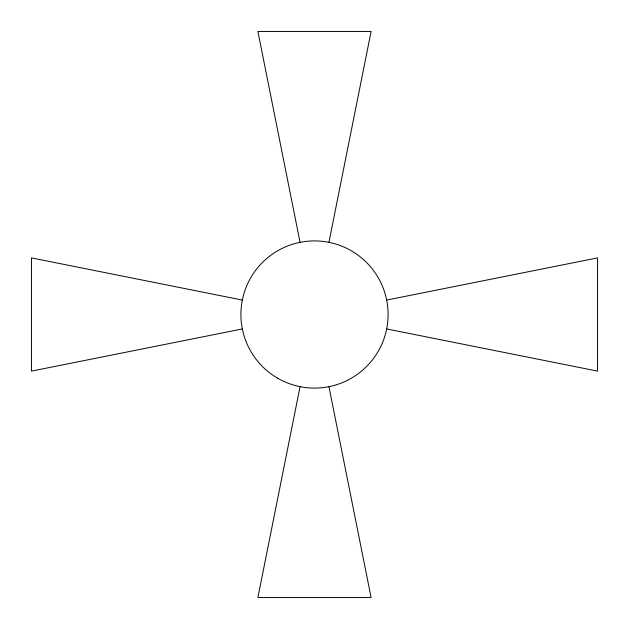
<?xml version="1.0" encoding="UTF-8"?>
<svg xmlns="http://www.w3.org/2000/svg" width="629" height="629" viewBox="0 0 629 629"><rect width="100%" height="100%" fill="white"/><g stroke="black" fill="none" stroke-linecap="round" stroke-linejoin="round"><path stroke-width="0.94" d="M300.064 386.662L257.89 597.55L371.11 597.55L328.936 386.662M328.936 242.338L371.11 31.45L257.89 31.45L300.064 242.338M242.338 328.936L31.45 371.11L31.45 257.89L242.338 300.064M386.662 300.064L597.55 257.89L597.55 371.11L386.662 328.936M277.704 378.233A73.593 73.593 0 0 0 388.093 314.5A73.593 73.593 0 0 0 277.704 250.767A73.593 73.593 0 0 0 277.704 378.233"/></g></svg>
